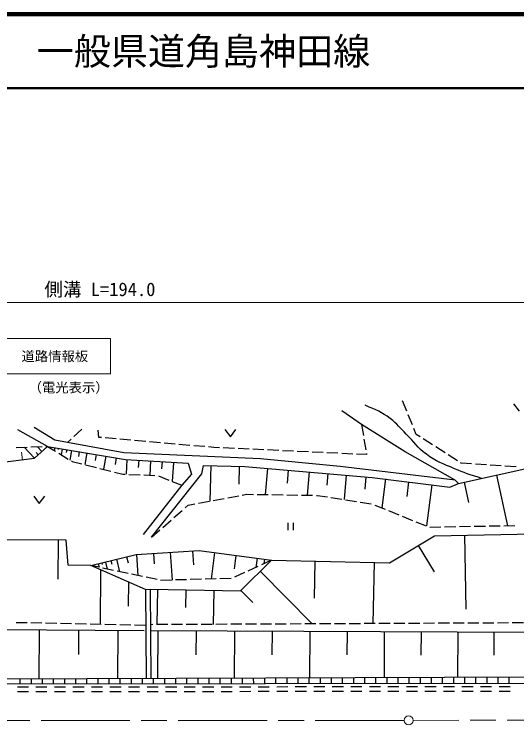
# Model space of a CAD drawing. Units: millimetres, scale not verified. Extents: x 40000 to 680000, y 20000 to 380000.
# Drawn here: x 213690 to 281509, y 284110 to 380000 of the extents above; entities that cross this region are included whole.
import ezdxf
from ezdxf.enums import TextEntityAlignment as Align

# ---------------------------------------------------------------- set-up
doc = ezdxf.new("R2010")
doc.units = ezdxf.units.MM
doc.header["$LTSCALE"] = 1000
doc.linetypes.add('CHAIN', pattern=[18.5, 12, -1.5, 3.5, -1.5])
for name, color, linetype, lineweight in [('M-BGD', 7, 'Continuous', 25), ('M-BMK', 2, 'CHAIN', 13), ('M-BMK-SRVR', 3, 'Continuous', 13), ('M-STR-HTXT', 7, 'Continuous', 13), ('M-STR-STRC', 7, 'Continuous', 13), ('M-TTL', 2, 'Continuous', 140), ('M-TTL-LINE', 7, 'Continuous', 50), ('M-TTL-TXT', 7, 'Continuous', 13)]:
    doc.layers.add(name, color=color, linetype=linetype, lineweight=lineweight)
doc.styles.add('ＭＳ ゴシック', font='')
doc.styles.get('ＭＳ ゴシック').set_extended_font_data('MS Gothic')

msp = doc.modelspace()

# ---------------------------------------------------------------- linework, layer by layer
at = {"layer": 'M-BGD'}
for p, q in [((266658, 326419), (266088, 327807)), ((281073, 327430), (281823, 326430)), ((260555, 324647), (257882, 326495)), ((267417, 324569), (266848, 325957)), ((219190, 322509), (216371, 324210)), ((260555, 324647), (260802, 323168)), ((266437, 320953), (260555, 324647)), ((218169, 321682), (214183, 323918)), ((222835, 324015), (221734, 322997)), ((225120, 322897), (225023, 323870)), ((242109, 323970), (242859, 322970)), ((242859, 322970), (243609, 323970)), ((267944, 323286), (267607, 324107)), ((268461, 322956), (267944, 323286)), ((220891, 322217), (219190, 322509)), ((221367, 322657), (220891, 322217)), ((228474, 320807), (220891, 322217)), ((225457, 322868), (225120, 322897)), ((227449, 322693), (225955, 322824)), ((229441, 322518), (227947, 322649)), ((231434, 322343), (229939, 322474)), ((233426, 322168), (231932, 322300)), ((260884, 322675), (261131, 321195)), ((270145, 321878), (268882, 322686)), ((213952, 321541), (215452, 321591)), ((215951, 321608), (217451, 321658)), ((216419, 320078), (218169, 321682)), ((217950, 321675), (218169, 321682)), ((218169, 321682), (219263, 321016)), ((218169, 321682), (228717, 319932)), ((219156, 321519), (219090, 321122)), ((219649, 321437), (219616, 321238)), ((220142, 321355), (220010, 320561)), ((220777, 321250), (220711, 320853)), ((235418, 321994), (233924, 322125)), ((237411, 321819), (235916, 321950)), ((239403, 321644), (237909, 321775)), ((240626, 321536), (239901, 321600)), ((241397, 321500), (240626, 321536)), ((243395, 321406), (241897, 321477)), ((245393, 321312), (243895, 321382)), ((247391, 321217), (245892, 321288)), ((271830, 320800), (270566, 321608)), ((219690, 320756), (220972, 319976)), ((221412, 321144), (221195, 319840)), ((222455, 320971), (222347, 320319)), ((223498, 320798), (223235, 319213)), ((224767, 320588), (224635, 319795)), ((226035, 320377), (225738, 318587)), ((246945, 319981), (228474, 320807)), ((249389, 321123), (247890, 321194)), ((251386, 321029), (249888, 321100)), ((253384, 320935), (251886, 321005)), ((255382, 320840), (253884, 320911)), ((257380, 320746), (255881, 320817)), ((259377, 320652), (257879, 320723)), ((261236, 320564), (259877, 320628)), ((261213, 320702), (261236, 320564)), ((273194, 317113), (266437, 320953)), ((273514, 319721), (272251, 320530)), ((204462, 318620), (216419, 320078)), ((221399, 319716), (221523, 319641)), ((221523, 319641), (222837, 319312)), ((227467, 320140), (227319, 319245)), ((228717, 319932), (237175, 319398)), ((228902, 319921), (228775, 317921)), ((230502, 319820), (230438, 318820)), ((232101, 319718), (231979, 317789)), ((233645, 319621), (233584, 318656)), ((235189, 319523), (235026, 316946)), ((237175, 319398), (237612, 317939)), ((257688, 318960), (246945, 319981)), ((274020, 319398), (273935, 319452)), ((275417, 319311), (274020, 319398)), ((223322, 319191), (224777, 318827)), ((225263, 318706), (226718, 318342)), ((239022, 317988), (239216, 319106)), ((239216, 319106), (244806, 318960)), ((240216, 319080), (240091, 314296)), ((244043, 318980), (243981, 316588)), ((244806, 318960), (262014, 317502)), ((247861, 318701), (247562, 315179)), ((250678, 318463), (250529, 316702)), ((273194, 317113), (257688, 318960)), ((273631, 316676), (283401, 318814)), ((277413, 319187), (275916, 319280)), ((279409, 319063), (277912, 319156)), ((281405, 318939), (279908, 319032)), ((227203, 318221), (228328, 317939)), ((228328, 317939), (228668, 317925)), ((229167, 317905), (230666, 317843)), ((231166, 317822), (232665, 317761)), ((232217, 309433), (239022, 317988)), ((233155, 317700), (234547, 317139)), ((237612, 317939), (236300, 316433)), ((253496, 318224), (253230, 315092)), ((256001, 318012), (255868, 316446)), ((258506, 317799), (258226, 314495)), ((261149, 317575), (261009, 315923)), ((262014, 317502), (272464, 316190)), ((278766, 317800), (280259, 310979)), ((235010, 316952), (236300, 316433)), ((263785, 317280), (263294, 313370)), ((266913, 316887), (266667, 314932)), ((270040, 316494), (269342, 310936)), ((272464, 316190), (273631, 316676)), ((273631, 316676), (273194, 317113)), ((274388, 316841), (274987, 314105)), ((236300, 316433), (231099, 309773)), ((216316, 314956), (217066, 313956)), ((217066, 313956), (217816, 314956)), ((240538, 314378), (242014, 314650)), ((242505, 314740), (243980, 315012)), ((244472, 315102), (245098, 315217)), ((245098, 315217), (245962, 315204)), ((246462, 315196), (247961, 315173)), ((248461, 315166), (249961, 315143)), ((250461, 315135), (251961, 315112)), ((252461, 315104), (253961, 315081)), ((254461, 315073), (254577, 315072)), ((254577, 315072), (255944, 314856)), ((256438, 314778), (257919, 314544)), ((236738, 313378), (237175, 313759)), ((237175, 313759), (238080, 313926)), ((238571, 314016), (240047, 314288)), ((258413, 314466), (259895, 314232)), ((260389, 314154), (261870, 313920)), ((262340, 313754), (263731, 313194)), ((235231, 312063), (236361, 313049)), ((264195, 313007), (265587, 312447)), ((233724, 310748), (234854, 311734)), ((266051, 312261), (267442, 311700)), ((250620, 311358), (250620, 310358)), ((251370, 310358), (251370, 311358)), ((267906, 311514), (269297, 310954)), ((269766, 310795), (271266, 310822)), ((271766, 310830), (273266, 310857)), ((273766, 310865), (275266, 310892)), ((275766, 310901), (277265, 310927)), ((277765, 310936), (279265, 310962)), ((279765, 310971), (281265, 310997)), ((232217, 309433), (233347, 310419)), ((270423, 309627), (288991, 309968)), ((220697, 309044), (208010, 309093)), ((219616, 309048), (219554, 303756)), ((220988, 305642), (220697, 309044)), ((264347, 305982), (270423, 309627)), ((274462, 309701), (274645, 299703)), ((268217, 308304), (270343, 304760)), ((224051, 305593), (230127, 307100)), ((230127, 307100), (238633, 307635)), ((230187, 307104), (230366, 304251)), ((232468, 307247), (232558, 305821)), ((234750, 307390), (234986, 303639)), ((237751, 307579), (237869, 305704)), ((238633, 307635), (248403, 306322)), ((240737, 307352), (240256, 303773)), ((243600, 306967), (243360, 305178)), ((225507, 305954), (225565, 305718)), ((225992, 306074), (226226, 305131)), ((226747, 306262), (226864, 305790)), ((227501, 306449), (227917, 304772)), ((228843, 306782), (229051, 305943)), ((244223, 302190), (248403, 306322)), ((246463, 306583), (246298, 305355)), ((248403, 306322), (247040, 305696)), ((247445, 306451), (247363, 305837)), ((248403, 306322), (264347, 305982)), ((254262, 306197), (254155, 301206)), ((262248, 306027), (262072, 297763)), ((224051, 305593), (220988, 305642)), ((231390, 302385), (224051, 305593)), ((225134, 305363), (224051, 305593)), ((225021, 305834), (225138, 305362)), ((225348, 305026), (225278, 297653)), ((227090, 304947), (225623, 305259)), ((246586, 305487), (245223, 304861)), ((229047, 304532), (227579, 304843)), ((231003, 304116), (229536, 304428)), ((232959, 303700), (231492, 304012)), ((244769, 304652), (243406, 304026)), ((246890, 304826), (253909, 297724)), ((229132, 303372), (229046, 300120)), ((234948, 303639), (233449, 303600)), ((236948, 303689), (235448, 303651)), ((238947, 303740), (237447, 303702)), ((240946, 303791), (239447, 303753)), ((242946, 303841), (241446, 303803)), ((231390, 302385), (232031, 302390)), ((231390, 302385), (231487, 290335)), ((232031, 302390), (244223, 302190)), ((232031, 302390), (232128, 290337)), ((233031, 302374), (232953, 297624)), ((236830, 302311), (236791, 299937)), ((240630, 302249), (240555, 297660)), ((244278, 302245), (245891, 300613)), ((215433, 297858), (213933, 297889)), ((217433, 297816), (215933, 297847)), ((219432, 297774), (217932, 297806)), ((221432, 297733), (219932, 297764)), ((223431, 297691), (221932, 297722)), ((225431, 297650), (223931, 297681)), ((227430, 297608), (225931, 297639)), ((229430, 297566), (227930, 297598)), ((231430, 297525), (229930, 297556)), ((232408, 297622), (232069, 297620)), ((234408, 297631), (232908, 297624)), ((236408, 297641), (234908, 297634)), ((238408, 297650), (236908, 297643)), ((240408, 297660), (238908, 297653)), ((242408, 297669), (240908, 297662)), ((244408, 297679), (242908, 297672)), ((246407, 297688), (244907, 297681)), ((248407, 297698), (246907, 297691)), ((250407, 297707), (248907, 297700)), ((252407, 297717), (250907, 297710)), ((254407, 297726), (252907, 297719)), ((256407, 297736), (254907, 297729)), ((258407, 297746), (256907, 297738)), ((260407, 297755), (258907, 297748)), ((262407, 297765), (260907, 297757)), ((264407, 297774), (262907, 297767)), ((266407, 297784), (264907, 297777)), ((268407, 297793), (266907, 297786)), ((270407, 297803), (268907, 297796)), ((272407, 297812), (270907, 297805)), ((274407, 297822), (272907, 297815)), ((276407, 297831), (274907, 297824)), ((278407, 297841), (276907, 297834)), ((280407, 297850), (278907, 297843)), ((282407, 297860), (280907, 297853)), ((209857, 296989), (231245, 296843)), ((217046, 296940), (217000, 290288)), ((222367, 296904), (222344, 293578)), ((227688, 296868), (227644, 290323)), ((293512, 296503), (232076, 296795)), ((233076, 296790), (233045, 290340)), ((238235, 296765), (238220, 293541)), ((243395, 296741), (243365, 290377)), ((248486, 296717), (248471, 293535)), ((253577, 296693), (253548, 290413)), ((258601, 296669), (258587, 293529)), ((263625, 296645), (263596, 290448)), ((268583, 296621), (268568, 293523)), ((273541, 296598), (273512, 290483)), ((278433, 296575), (278418, 293517)), ((292315, 290549), (209206, 290256)), ((292315, 290549), (209206, 290256)), ((209011, 289622), (292315, 289720)), ((214456, 290275), (214458, 289629)), ((215956, 290280), (215958, 289631)), ((217456, 290285), (217458, 289632)), ((218956, 290291), (218958, 289634)), ((220456, 290296), (220458, 289636)), ((221956, 290301), (221958, 289638)), ((223456, 290307), (223458, 289639)), ((224956, 290312), (224958, 289641)), ((226456, 290317), (226458, 289643)), ((227956, 290322), (227958, 289645)), ((229456, 290328), (229458, 289646)), ((230956, 290333), (230958, 289648)), ((232456, 290338), (232458, 289650)), ((233956, 290344), (233958, 289652)), ((235456, 290349), (235458, 289653)), ((236956, 290354), (236958, 289655)), ((238456, 290359), (238458, 289657)), ((239956, 290365), (239958, 289659)), ((241456, 290370), (241458, 289660)), ((242956, 290375), (242958, 289662)), ((244456, 290381), (244458, 289664)), ((245956, 290386), (245958, 289666)), ((247456, 290391), (247458, 289667)), ((248956, 290396), (248958, 289669)), ((250456, 290402), (250458, 289671)), ((251956, 290407), (251958, 289673)), ((253456, 290412), (253458, 289674)), ((254956, 290418), (254958, 289676)), ((256456, 290423), (256458, 289678)), ((257956, 290428), (257958, 289680)), ((259456, 290433), (259458, 289681)), ((260956, 290439), (260958, 289683)), ((262456, 290444), (262458, 289685)), ((263956, 290449), (263958, 289687)), ((265456, 290454), (265458, 289688)), ((266956, 290460), (266958, 289690)), ((268456, 290465), (268458, 289692)), ((269956, 290470), (269958, 289694)), ((271456, 290476), (271458, 289696)), ((272956, 290481), (272958, 289697)), ((274456, 290486), (274458, 289699)), ((275956, 290491), (275958, 289701)), ((277456, 290497), (277458, 289703)), ((278956, 290502), (278958, 289704)), ((280456, 290507), (280458, 289706)), ((214113, 289221), (215613, 289223)), ((216613, 289224), (218113, 289225)), ((219113, 289226), (220613, 289227)), ((221613, 289228), (223113, 289230)), ((224113, 289230), (225613, 289232)), ((226613, 289233), (228113, 289234)), ((229113, 289235), (230613, 289236)), ((231613, 289237), (233113, 289239)), ((234113, 289240), (235613, 289241)), ((236613, 289242), (238113, 289243)), ((239113, 289244), (240613, 289246)), ((241613, 289246), (243113, 289248)), ((244113, 289249), (245613, 289250)), ((246613, 289251), (248113, 289252)), ((249113, 289253), (250613, 289255)), ((249114, 288628), (250614, 288629)), ((251613, 289256), (253113, 289257)), ((251614, 288630), (253114, 288631)), ((254113, 289258), (255613, 289259)), ((254114, 288632), (255614, 288634)), ((256613, 289260), (258113, 289262)), ((256614, 288635), (258114, 288636)), ((259113, 289263), (260613, 289264)), ((259114, 288637), (260614, 288638)), ((261613, 289265), (263113, 289266)), ((261614, 288639), (263114, 288641)), ((264113, 289267), (265613, 289268)), ((264114, 288642), (265614, 288643)), ((266613, 289269), (268113, 289271)), ((266614, 288644), (268114, 288645)), ((269113, 289272), (270613, 289273)), ((269114, 288646), (270614, 288647)), ((271613, 289274), (273113, 289275)), ((271614, 288648), (273114, 288650)), ((274113, 289276), (275613, 289278)), ((274114, 288651), (275614, 288652)), ((276613, 289279), (278113, 289280)), ((276614, 288653), (278114, 288654)), ((279113, 289281), (280613, 289282)), ((279114, 288655), (280614, 288657)), ((214114, 288596), (215614, 288597)), ((216614, 288598), (218114, 288599)), ((219114, 288600), (220614, 288602)), ((221614, 288603), (223114, 288604)), ((224114, 288605), (225614, 288606)), ((226614, 288607), (228114, 288609)), ((229114, 288610), (230614, 288611)), ((231614, 288612), (233114, 288613)), ((234114, 288614), (235614, 288615)), ((236614, 288616), (238114, 288618)), ((239114, 288619), (240614, 288620)), ((241614, 288621), (243114, 288622)), ((244114, 288623), (245614, 288625)), ((246614, 288626), (248114, 288627))]:
    msp.add_line(p, q, dxfattribs=at)
at = {"layer": 'M-BGD', "lineweight": 13}
for p, q in [((216421, 320080), (215049, 321578)), ((217432, 321007), (216853, 321638)), ((214809, 319882), (214686, 320890)), ((216927, 320543), (216637, 320859))]:
    msp.add_line(p, q, dxfattribs=at)
at = {"layer": 'M-BGD'}
msp.add_open_spline([(276778, 317365), (275031, 317901), (274500, 318071), (273096, 318669), (271565, 319320), (270643, 319623), (269305, 320613), (268096, 321508), (267652, 322278), (266583, 323335), (265752, 324156), (265368, 324710), (264444, 325425), (263256, 326346), (262632, 326560), (261042, 327224)], degree=3, knots=[0, 0, 0, 0, 1, 1, 1, 2, 2, 2, 3, 3, 3, 4, 4, 4, 5, 5, 5, 5], dxfattribs=at)
at = {"layer": 'M-BMK'}
for p, q in [((266306, 284710), (167613, 284662)), ((366199, 284758), (267506, 284710))]:
    msp.add_line(p, q, dxfattribs=at)
at = {"layer": 'M-BMK-SRVR'}
msp.add_circle((266906, 284710), 600, dxfattribs=at)
at = {"layer": 'M-STR-HTXT'}
msp.add_line((310287, 341111), (140227, 341111), dxfattribs=at)
at = {"layer": 'M-STR-STRC'}
for p, q in [((211670, 336219), (226670, 336219)), ((226670, 336219), (226670, 331469)), ((226670, 331469), (211670, 331469))]:
    msp.add_line(p, q, dxfattribs=at)
at = {"layer": 'M-TTL'}
msp.add_line((680000, 380000), (40000, 380000), dxfattribs=at)
at = {"layer": 'M-TTL-LINE'}
msp.add_line((40000, 370000), (680000, 370000), dxfattribs=at)

# ---------------------------------------------------------------- texts
at = {"layer": 'M-STR-HTXT', "style": 'ＭＳ ゴシック'}
msp.add_text('側溝 L=194.0', height=1833, dxfattribs=at).set_placement((225257, 341411), align=Align.BOTTOM_CENTER)
at = {"layer": 'M-STR-STRC', "style": 'ＭＳ ゴシック'}
msp.add_text('道路情報板', height=1320, dxfattribs=at).set_placement((219170, 333844), align=Align.MIDDLE_CENTER)
msp.add_text('（電光表示）', height=1320, dxfattribs=at).set_placement((221035, 328565), align=Align.BOTTOM_CENTER)
at = {"layer": 'M-TTL-TXT', "style": 'ＭＳ ゴシック'}
msp.add_text('一般県道角島神田線', height=3666, dxfattribs=at).set_placement((216734, 375000), align=Align.MIDDLE_LEFT)

doc.saveas('drawing.dxf')
